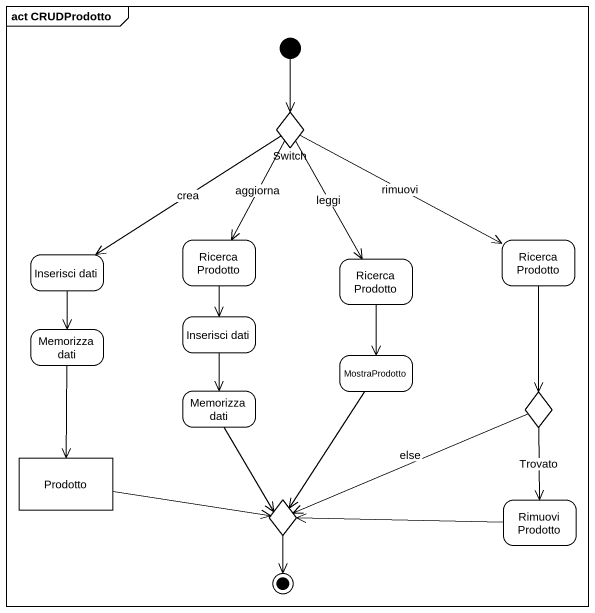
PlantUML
@startuml
mainframe act CRUDProdotto
hide empty description
state Switch <<choice>>
state "Ricerca Prodotto" as Ricerca_Prodotto
state "Ricerca Prodotto" as Ricerca_Prodotto_2
state "Inserisci dati" as Inserisci_dati
state "Ricerca Prodotto" as Ricerca_Prodotto_3
state "Memorizza dati" as Memorizza_dati
state "Inserisci dati" as Inserisci_dati_2
state MostraProdotto
state "Memorizza dati" as Memorizza_dati_2
state choice1 <<choice>>
state Prodotto <<object>>
state choice2 <<choice>>
state "Rimuovi Prodotto" as Rimuovi_Prodotto
[*] --> Switch
Switch --> Ricerca_Prodotto : aggiorna
Switch -right-> Ricerca_Prodotto_2 : rimuovi
Switch --> Inserisci_dati : crea
Switch --> Ricerca_Prodotto_3 : leggi
Ricerca_Prodotto --> Inserisci_dati_2
Ricerca_Prodotto_2 --> choice1
Inserisci_dati --> Memorizza_dati
Ricerca_Prodotto_3 --> MostraProdotto
Memorizza_dati --> Prodotto
Inserisci_dati_2 --> Memorizza_dati_2
MostraProdotto --> choice2
Memorizza_dati_2 --> choice2
choice1 -left-> choice2 : else
choice1 --> Rimuovi_Prodotto : Trovato
Prodotto -right-> choice2
Rimuovi_Prodotto -left-> choice2
choice2 --> [*]
@enduml
